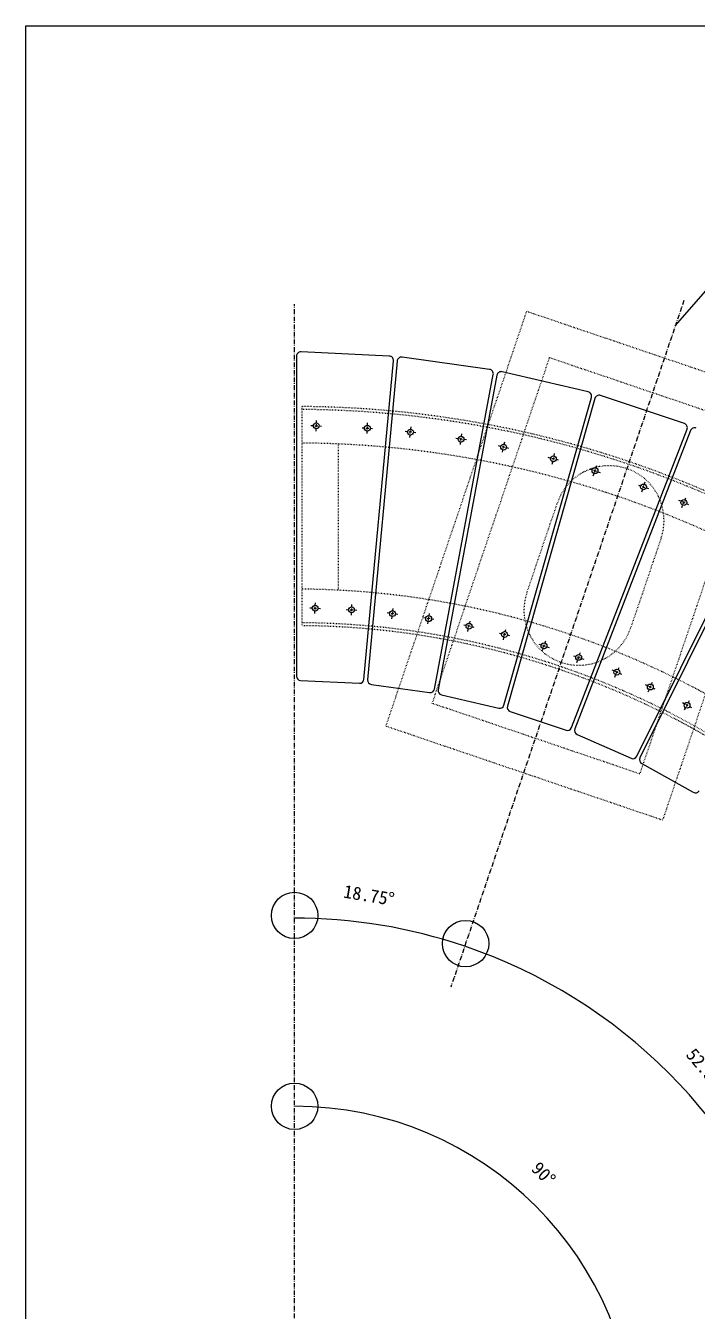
# Model space of a CAD drawing. Units: millimetres, scale not verified. Extents: x -1950 to 1950, y -1375 to 1375.
# Drawn here: x -1950 to -1032, y -384 to 1375 of the extents above; entities that cross this region are included whole.
import ezdxf
from ezdxf.enums import TextEntityAlignment as Align

# ---------------------------------------------------------------- set-up
doc = ezdxf.new("R2010")
doc.units = ezdxf.units.MM
doc.header["$LTSCALE"] = 10
doc.linetypes.add('USER5', pattern=[0.208282, 0.069427, -0.138855])
doc.linetypes.add('USER6', pattern=[1.041641, 0.625, -0.208282, 0.069427, -0.138931])
doc.layers.add('0-1_IMPORTED', color=30, linetype='Continuous', lineweight=18)
doc.styles.add('ＭＳ ゴシック', font='')
doc.styles.get('ＭＳ ゴシック').set_extended_font_data('MS Gothic')

msp = doc.modelspace()

# ---------------------------------------------------------------- linework, layer by layer
at = {"layer": '0-1_IMPORTED', "color": 1}
msp.add_line((-1060.66, 963.89), (-999.54, 1033.72), dxfattribs=at)
at = {"layer": '0-1_IMPORTED', "color": 1, "linetype": 'USER6'}
for p, q in [((-1581.8, -571.36), (-1581.8, 993.89)), ((-1048.78, 998.89), (-1367.95, 58.64))]:
    msp.add_line(p, q, dxfattribs=at)
at = {"layer": '0-1_IMPORTED'}
for p, q in [((-1390.27, 466.85), (-1309.79, 897.38)), ((-1170.63, 864.65), (-1290.49, 443.38)), ((-1048.23, 830.25), (-1162.95, 868.7)), ((-1559.47, 827.64), (-1556.46, 827.49)), ((-1554.18, 827.38), (-1550.18, 827.18)), ((-1552.28, 825.28), (-1552.08, 829.28)), ((-1551.97, 831.56), (-1551.81, 834.57)), ((-1547.9, 827.07), (-1544.89, 826.92)), ((-1482.04, 828.33), (-1481.89, 831.34)), ((-1552.54, 819.99), (-1552.39, 823)), ((-1489.55, 824.41), (-1486.53, 824.26)), ((-1484.25, 824.15), (-1480.26, 823.95)), ((-1482.62, 816.75), (-1482.47, 819.77)), ((-1482.35, 822.05), (-1482.15, 826.04)), ((-1477.97, 823.83), (-1474.96, 823.68)), ((-1427.5, 819.16), (-1430.49, 819.56)), ((-1421.27, 818.31), (-1425.24, 818.85)), ((-1424.24, 811.34), (-1423.83, 814.33)), ((-1423.52, 816.6), (-1422.99, 820.56)), ((-1422.68, 822.83), (-1422.27, 825.81)), ((-1416.02, 817.6), (-1419.01, 818)), ((-1358.17, 809.49), (-1361.16, 809.89)), ((-1351.94, 808.64), (-1355.91, 809.18)), ((-1354.19, 806.93), (-1353.66, 810.89)), ((-1353.35, 813.16), (-1352.94, 816.14)), ((-1039.88, 820.59), (-1198.1, 412.17)), ((-1354.91, 801.67), (-1354.5, 804.66)), ((-1346.69, 807.93), (-1349.68, 808.33)), ((-1299.86, 798.99), (-1302.8, 799.67)), ((-1293.74, 797.57), (-1297.63, 798.47)), ((-1297.33, 790.91), (-1296.65, 793.85)), ((-1296.13, 796.07), (-1295.23, 799.97)), ((-1294.72, 802.2), (-1294.04, 805.13)), ((-1288.57, 796.37), (-1291.51, 797.05)), ((-1231.72, 782.96), (-1234.66, 783.64)), ((-1225.59, 781.54), (-1229.49, 782.45)), ((-1229.19, 774.88), (-1228.51, 777.82)), ((-1227.99, 780.05), (-1227.09, 783.94)), ((-1226.58, 786.17), (-1225.9, 789.11)), ((-1220.43, 780.35), (-1223.37, 781.03)), ((-1177.47, 768.13), (-1174.61, 767.16)), ((-1172.9, 758.86), (-1171.93, 761.72)), ((-1172.45, 766.42), (-1168.66, 765.14)), ((-1171.2, 763.89), (-1169.91, 767.67)), ((-1169.18, 769.84), (-1168.21, 772.69)), ((-1166.5, 764.4), (-1163.64, 763.43)), ((-1113.46, 374.8), (-918.24, 766.87)), ((-1111.1, 745.88), (-1108.24, 744.91)), ((-1106.53, 736.62), (-1105.56, 739.48)), ((-1106.08, 744.18), (-1102.29, 742.89)), ((-1104.83, 741.64), (-1103.54, 745.43)), ((-1102.81, 747.59), (-1101.84, 750.45)), ((-1100.12, 742.16), (-1097.27, 741.19)), ((-1052.86, 723.85), (-1055.62, 725.06)), ((-1047.1, 721.33), (-1050.77, 722.93)), ((-1049.73, 720.3), (-1048.13, 723.96)), ((-1047.22, 726.06), (-1046.01, 728.82)), ((-1051.86, 715.44), (-1050.65, 718.2)), ((-1042.24, 719.2), (-1045.01, 720.41)), ((-1553.5, 581.84), (-1553.35, 584.86)), ((-1503.55, 579.53), (-1503.4, 582.55)), ((-1561.01, 577.93), (-1557.99, 577.78)), ((-1555.71, 577.66), (-1551.72, 577.46)), ((-1554.08, 570.27), (-1553.93, 573.28)), ((-1553.81, 575.57), (-1553.61, 579.56)), ((-1549.43, 577.35), (-1546.42, 577.2)), ((-1511.06, 575.62), (-1508.05, 575.47)), ((-1505.76, 575.35), (-1501.77, 575.15)), ((-1504.13, 567.96), (-1503.98, 570.97)), ((-1503.87, 573.26), (-1503.67, 577.25)), ((-1499.49, 575.04), (-1496.47, 574.89)), ((-1452.07, 570.65), (-1455.06, 571.05)), ((-1445.84, 569.8), (-1449.81, 570.34)), ((-1448.81, 562.83), (-1448.4, 565.82)), ((-1448.09, 568.09), (-1447.55, 572.05)), ((-1447.25, 574.32), (-1446.84, 577.31)), ((-1440.59, 569.09), (-1443.58, 569.49)), ((-1402.55, 563.74), (-1405.54, 564.14)), ((-1396.32, 562.89), (-1400.28, 563.43)), ((-1398.57, 561.18), (-1398.03, 565.14)), ((-1397.73, 567.41), (-1397.32, 570.4)), ((-1399.29, 555.93), (-1398.88, 558.91)), ((-1391.07, 562.18), (-1394.06, 562.58)), ((-1347.25, 553.8), (-1350.19, 554.48)), ((-1341.13, 552.39), (-1345.03, 553.29)), ((-1344.72, 545.72), (-1344.04, 548.66)), ((-1343.53, 550.89), (-1342.63, 554.79)), ((-1342.11, 557.01), (-1341.43, 559.95)), ((-1335.96, 551.19), (-1338.9, 551.87)), ((-1293.44, 545.57), (-1292.76, 548.5)), ((-1298.58, 542.36), (-1301.52, 543.04)), ((-1292.46, 540.94), (-1296.35, 541.84)), ((-1296.05, 534.28), (-1295.37, 537.22)), ((-1294.86, 539.44), (-1293.95, 543.34)), ((-1287.29, 539.74), (-1290.23, 540.42)), ((-1247.28, 528.36), (-1244.43, 527.39)), ((-1241.01, 524.12), (-1239.73, 527.91)), ((-1238.99, 530.07), (-1238.02, 532.93)), ((-1242.71, 519.1), (-1241.74, 521.96)), ((-1242.26, 526.66), (-1238.47, 525.37)), ((-1236.31, 524.64), (-1233.45, 523.67)), ((-1199.88, 512.47), (-1197.02, 511.5)), ((-1194.85, 510.77), (-1191.07, 509.48)), ((-1193.6, 508.23), (-1192.32, 512.02)), ((-1191.58, 514.19), (-1190.61, 517.04)), ((-1195.31, 503.21), (-1194.34, 506.07)), ((-1188.9, 508.75), (-1186.05, 507.78)), ((-1144.5, 491.55), (-1147.26, 492.76)), ((-1138.85, 493.76), (-1137.65, 496.52)), ((-1573.58, 478.37), (-1493.13, 474.66)), ((-1573.58, 478.37), (-1573.58, 478.37)), ((-1143.5, 483.14), (-1142.29, 485.9)), ((-1138.74, 489.03), (-1142.4, 490.63)), ((-1141.37, 488), (-1139.77, 491.66)), ((-1133.88, 486.91), (-1136.64, 488.11)), ((-1093.11, 473.56), (-1091.91, 476.33)), ((-1476.76, 473.14), (-1397, 462.01)), ((-1476.76, 473.14), (-1476.76, 473.14)), ((-1380.83, 458.99), (-1302.44, 440.55)), ((-1098.76, 471.35), (-1101.52, 472.56)), ((-1097.76, 462.94), (-1096.55, 465.71)), ((-1093, 468.83), (-1096.66, 470.44)), ((-1095.63, 467.8), (-1094.03, 471.47)), ((-1088.14, 466.71), (-1090.9, 467.92)), ((-1048.29, 446.66), (-1050.93, 448.12)), ((-1048.07, 438.2), (-1046.61, 440.84)), ((-1042.79, 443.63), (-1046.29, 445.56)), ((-1045.51, 442.84), (-1043.57, 446.34)), ((-1042.47, 448.34), (-1041.01, 450.98)), ((-1038.15, 441.06), (-1040.79, 442.52)), ((-1194.93, 404.52), (-1121.26, 371.99)), ((-1106.54, 364.66), (-1106.54, 364.66))]:
    msp.add_line(p, q, dxfattribs=at)
at = {"layer": '0-1_IMPORTED', "linetype": 'USER5'}
for p, q in [((-1571.8, 853.61), (-1571.8, 553.6)), ((-1521.8, 603.6), (-1521.8, 802.33)), ((-1263.88, 598.54), (-1222.09, 721.64)), ((-1080.06, 673.42), (-1121.84, 550.32))]:
    msp.add_line(p, q, dxfattribs=at)
at = {"layer": '0-1_IMPORTED'}
msp.add_lwpolyline([(-1950, 1375), (1950, 1375), (1950, -1375), (-1950, -1375)], close=True, dxfattribs=at)
at = {"layer": '0-1_IMPORTED', "linetype": 'USER5'}
for points in [[(-1078.07, 287.29), (-1456.84, 415.87), (-1263.98, 984.02), (-885.2, 855.45)], [(-1109.34, 350.71), (-1393.42, 447.14), (-1232.7, 920.6), (-948.62, 824.17)]]:
    msp.add_lwpolyline(points, close=True, dxfattribs=at)
at = {"layer": '0-1_IMPORTED'}
for points in [[(-1579.3, 922.36), (-1579.3, 922.36), (-1579.3, 484.37), (-1579.3, 484.37)], [(-1452.17, 922.76), (-1452.17, 922.76), (-1573.03, 928.35), (-1573.03, 928.35)], [(-1486.88, 480.1), (-1446.47, 916.21), (-1446.47, 916.21)], [(-1441.49, 915.75), (-1441.49, 915.75), (-1481.9, 479.63), (-1481.9, 479.63)], [(-1314.86, 904.43), (-1434.69, 921.14), (-1434.69, 921.14)], [(-1179.83, 873.5), (-1179.83, 873.5), (-1297.61, 901.2), (-1297.61, 901.2)], [(-1304.88, 896.46), (-1304.88, 896.46), (-1385.36, 465.93)], [(-1295.3, 444.75), (-1175.43, 866.02), (-1175.43, 866.02)], [(-1202.76, 413.98), (-1202.76, 413.98), (-1044.54, 822.39)], [(-913.76, 764.65), (-1108.99, 372.57), (-1108.99, 372.57)], [(-1286.62, 436.05), (-1210.26, 410.46), (-1210.26, 410.46)], [(-1106.54, 364.66), (-1036.18, 325.47), (-1036.18, 325.47)]]:
    msp.add_lwpolyline(points, dxfattribs=at)
for centre in [(-1552.18, 827.28), (-1482.25, 824.05), (-1423.25, 818.58), (-1353.93, 808.91), (-1295.68, 798.02), (-1227.54, 781.99), (-1170.55, 765.78), (-1104.18, 743.53), (-1048.93, 722.13), (-1553.71, 577.56), (-1503.77, 575.25), (-1447.82, 570.07), (-1398.3, 563.16), (-1343.08, 552.84), (-1294.41, 541.39), (-1240.37, 526.02), (-1192.96, 510.13), (-1140.57, 489.83), (-1094.83, 469.63), (-1044.54, 444.59)]:
    msp.add_circle(centre, 4, dxfattribs=at)
at = {"layer": '0-1_IMPORTED', "color": 1}
for centre in [(-1581.8, 156.94), (-1347.7, 118.29), (-1581.8, -104.42)]:
    msp.add_circle(centre, 31.75, dxfattribs=at)
at = {"layer": '0-1_IMPORTED'}
for centre, start, end in [((-1573.3, 922.36), 87.35301, 180), ((-1452.45, 916.77), 354.70676, 87.35301), ((-1435.52, 915.2), 82.05829, 174.70494), ((-1315.69, 898.48), 349.41216, 82.05888), ((-1298.98, 895.36), 76.76543, 169.41216), ((-1181.21, 867.66), 344.11798, 76.76454), ((-1164.85, 863.01), 71.47105, 164.11736), ((-1050.14, 824.56), 338.82338, 71.471), ((-1034.29, 818.42), 66.17703, 158.82311), ((-1573.3, 484.37), 180, 267.3528), ((-1492.86, 480.65), 267.35284, 354.70525), ((-1475.93, 479.08), 174.70597, 262.05885), ((-1396.17, 467.95), 262.05885, 349.41081), ((-1379.46, 464.83), 169.41186, 256.76555), ((-1301.07, 446.39), 256.76521, 344.11814), ((-1284.72, 441.74), 164.1178, 251.47064), ((-1208.36, 416.15), 251.47175, 338.82391), ((-1192.51, 410.01), 158.82298, 246.177), ((-1118.84, 377.48), 246.17592, 333.52956), ((-1103.62, 369.9), 153.52932, 240.88158), ((-1033.26, 330.71), 240.88206, 328.23473)]:
    msp.add_arc(centre, 6, start, end, dxfattribs=at)
at = {"layer": '0-1_IMPORTED', "linetype": 'USER5'}
for centre, radius, start, end in [((-1581.8, -571.36), 1421, 0.40207, 89.59793), ((-1581.8, -571.36), 1425, 26.57111, 89.59793), ((-1581.8, -571.36), 1375, 26.57477, 89.583), ((-1151.07, 697.53), 75, 71.25018, 161.24979), ((-1151.07, 697.53), 75, 341.24998, 71.25013), ((-1581.8, -571.36), 1175, 26.59233, 89.51239), ((-1192.86, 574.43), 75, 161.25006, 251.2501), ((-1581.8, -571.36), 1125, 26.59792, 89.49072), ((-1581.8, -571.36), 1129, 0.50928, 89.49072), ((-1192.86, 574.43), 75, 251.24989, 341.25003)]:
    msp.add_arc(centre, radius, start, end, dxfattribs=at)
at = {"layer": '0-1_IMPORTED', "color": 1}
for centre, radius, start, end in [((-1583.04, -574.93), 728.29, 71.24999, 90), ((-1581.8, -571.36), 724.51, 18.75, 71.24997), ((-1581.8, -571.36), 466.94, 0, 90)]:
    msp.add_arc(centre, radius, start, end, dxfattribs=at)

# ---------------------------------------------------------------- texts
at = {"layer": '0-1_IMPORTED', "color": 7, "style": 'ＭＳ ゴシック'}
for s, rotation, p in [('18.75°', 350.625, (-1516.72, 176.07)), ('52.5°', 310.458, (-1051.27, -37.93)), ('90°', 315, (-1262.8, -194.97))]:
    msp.add_text(s, height=17.91, rotation=rotation, dxfattribs=at).set_placement(p, align=Align.BOTTOM_LEFT)

doc.saveas('drawing.dxf')
